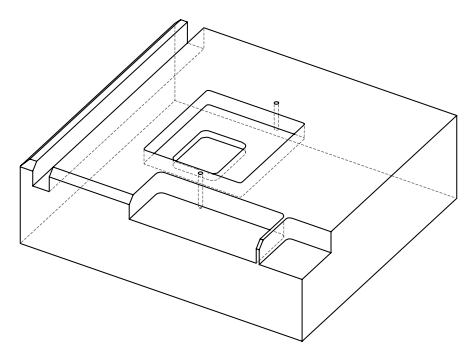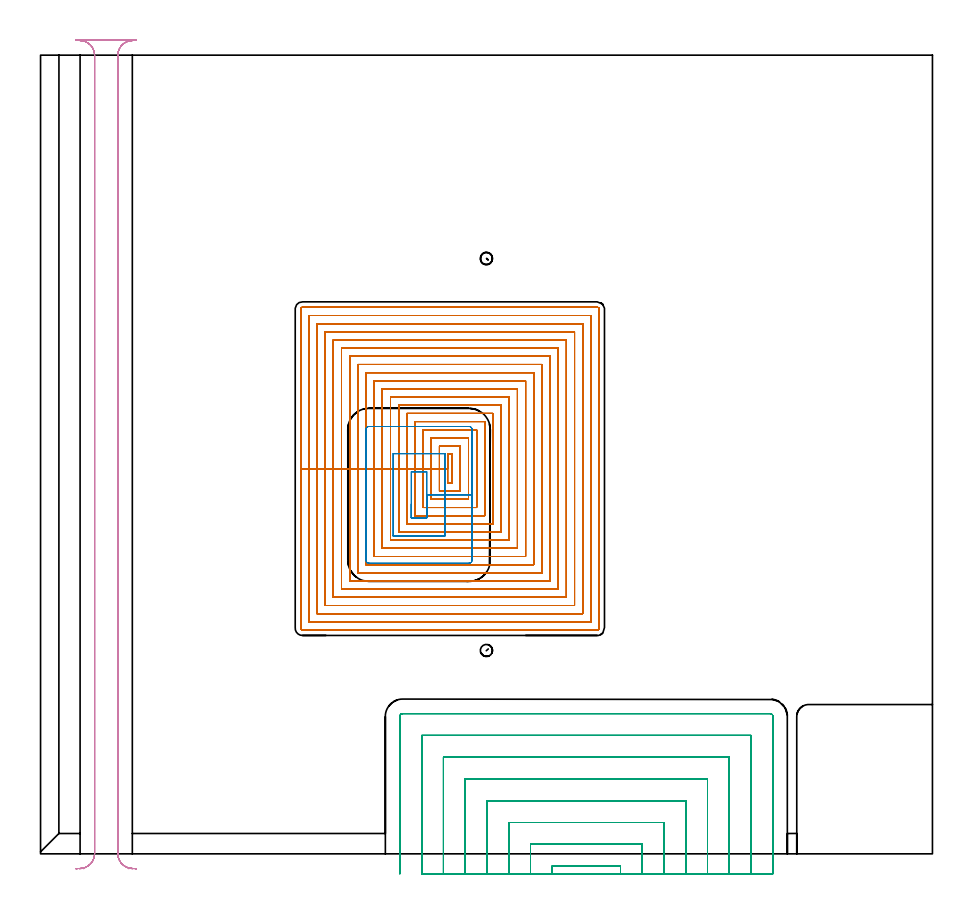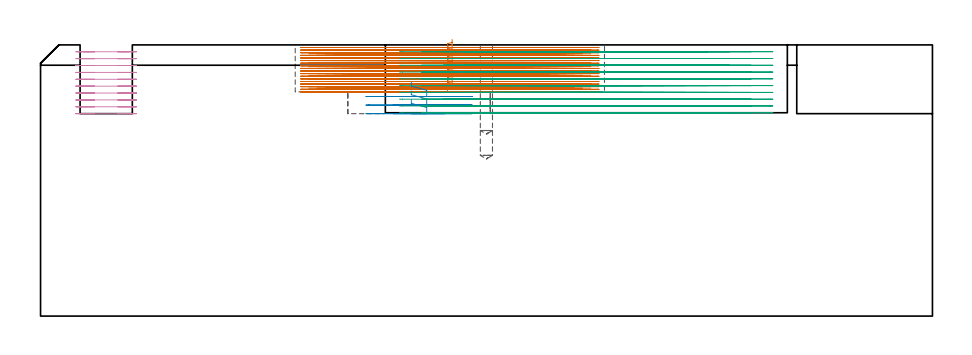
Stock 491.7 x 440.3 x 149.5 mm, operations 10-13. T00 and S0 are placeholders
(PLAN: 13 operations, 6 tool changes, 389 min)
(1 SPOT_DRILL | STEP1POCKET | NXT0321_9005460120000 | 0.03 min | 2 mm3)
(2 SPOT_DRILL_1 | STEP1POCKET_1 | NXT0321_9005460120000 | 0.03 min | 0 mm3)
(3 DRILL_BLIND_HOLE_INTO_CENTER | STEP1POCKET | UGT0301_462 | 0.26 min | 2140 mm3)
(4 DRILL_BLIND_HOLE_INTO_CENTER_1 | STEP1POCKET_1 | UGT0301_462 | 0.21 min | 1664 mm3)
(5 AREA_MILL | FG_CHAMFER_SURFACE | UGT0205_001 | 4.74 min | 9537 mm3)
(6 AREA_MILL_1 | FG_CHAMFER_SURFACE_1 | UGT0205_001 | 0.83 min | 1763 mm3)
(7 AREA_MILL_2 | FG_CHAMFER_SURFACE_2 | UGT0205_001 | 14.12 min | 22059 mm3)
(8 AREA_MILL_3 | FG_CHAMFER_SURFACE_3 | UGT0205_001 | 0.41 min | 1114 mm3)
(9 MILL_CORNER_NOTCH_RECTANGULAR | CORNER_NOTCH_RECTANGULAR | NXT0201_011 | Follow Part, ap 3, ae 75% | 24.12 min | 232576 mm3)
(10 MILL_RECTANGULAR_POCKET | POCKET_RECTANGULAR_STRAIGHT | NXT0201_008 | Follow Part, ap 1.5, ae 75% | 251.06 min | 811777 mm3)
(11 MILL_RECTANGULAR_POCKET_1 | POCKET_RECTANGULAR_STRAIGHT_1 | UGT0201_094 | Follow Part, ap 5, ae 75% | 3.41 min | 88454 mm3)
(12 MILL_SLOT | SLOT_PARTIAL_RECTANGULAR | NXT0201_012 | Follow Part, ap 4, ae 75% | 69.37 min | 704781 mm3)
(13 MILL_RECTANGULAR_SLOT | SLOT_RECTANGULAR | NXT0201_012 | Follow Part, ap 4, ae 75% | 20.39 min | 479870 mm3)
(TOOL NXT0321_9005460120000 | NC Spot Drill, 142deg, 12mm, Carbide, Uncoated | D12 PA142 FL30 Z2)
(TOOL UGT0301_462 | Carbide Drill 6.7 mm | D6.7 PA118 FL63 Z2)
(TOOL UGT0205_001 | Chamfer Mill 20 x 3 x 45 deg. | D20 FL50 Z2)
(TOOL NXT0201_011 | ENDMILL 12mm [2P460-1200-NA 1630] | D12 FL38 Z6)
(TOOL NXT0201_008 | ENDMILL 6mm [2P460-0600-NA 1630] | D6 FL26 Z6)
(TOOL UGT0201_094 | End mill 20 mm | D20 FL38 Z4)
(TOOL NXT0201_012 | ENDMILL 16mm [2P460-1600-NA 1630] | D16 FL38 Z6)
(OP 10 MILL_RECTANGULAR_POCKET)
G17 G21 G94 G90
T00 M6
G54
G17 G0 G90 X226.9 Y214.184 S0 M3
G43 Z159.5 H1
Z152.5
G94 G1 Y220.3 Z150.861 F250.
X224.4 Z150.191
Y212.35 Z148.061
Y204.4 F500.
X226.9
Y220.3
X224.4
Y212.35
X219.9
Y199.9
X231.4
Y224.8
X219.9
Y212.35
X215.4
Y195.4
X235.9
Y229.3
X215.4
Y212.35
X210.9
Y190.9
X240.4
Y233.8
X210.9
Y212.35
X206.4
Y186.4
X244.9
Y238.3
X206.4
Y212.35
X201.9
Y181.9
X249.4
Y242.8
X201.9
Y212.35
X197.4
Y177.4
X253.9
Y247.3
X197.4
Y212.35
X192.9
Y172.9
X258.4
Y251.8
X192.9
Y212.35
X188.4
Y168.4
X262.9
Y256.3
X188.4
Y212.35
X183.9
Y163.9
X267.4
Y260.8
X183.9
Y212.35
X179.4
Y159.4
X271.9
Y265.3
X179.4
Y212.35
X174.9
Y154.9
X276.4
Y269.8
X174.9
Y212.35
X170.4
Y150.4
X280.9
Y274.3
X170.4
Y212.35
X165.9
Y145.9
X285.4
Y278.8
X165.9
Y212.35
X161.4
Y141.4
X289.9
Y283.3
X161.4
Y212.35
X156.9
Y136.9
X294.4
Y287.8
X156.9
Y212.35
X152.4
Y132.4
X298.9
Y292.3
X152.4
Y212.35
X147.9
Y127.9
X303.4
Y296.8
X147.9
Y212.35
X143.4
Y124.3
G3 X144.3 Y123.4 R0.9
G1 X307.
G3 X307.9 Y124.3 R0.9
G1 Y300.4
G3 X307. Y301.3 R0.9
G1 X144.3
G3 X143.4 Y300.4 R0.9
G1 Y212.35
Y211.35
G0 X226.9 Y214.184 Z151.061
G1 Y220.3 Z149.422 F250.
X224.4 Z148.752
Y212.35 Z146.622
Y204.4 F500.
X226.9
Y220.3
X224.4
Y212.35
X219.9
Y199.9
X231.4
Y224.8
X219.9
Y212.35
X215.4
Y195.4
X235.9
Y229.3
X215.4
Y212.35
X210.9
Y190.9
X240.4
Y233.8
X210.9
Y212.35
X206.4
Y186.4
X244.9
Y238.3
X206.4
Y212.35
X201.9
Y181.9
X249.4
Y242.8
X201.9
Y212.35
X197.4
Y177.4
X253.9
Y247.3
X197.4
Y212.35
X192.9
Y172.9
X258.4
Y251.8
X192.9
Y212.35
X188.4
Y168.4
X262.9
Y256.3
X188.4
Y212.35
X183.9
Y163.9
X267.4
Y260.8
X183.9
Y212.35
X179.4
Y159.4
X271.9
Y265.3
X179.4
Y212.35
X174.9
Y154.9
X276.4
Y269.8
X174.9
Y212.35
X170.4
Y150.4
X280.9
Y274.3
X170.4
Y212.35
X165.9
Y145.9
X285.4
Y278.8
X165.9
Y212.35
X161.4
Y141.4
X289.9
Y283.3
X161.4
Y212.35
X156.9
Y136.9
X294.4
Y287.8
X156.9
Y212.35
X152.4
Y132.4
X298.9
Y292.3
X152.4
Y212.35
X147.9
Y127.9
X303.4
Y296.8
X147.9
Y212.35
X143.4
Y124.3
G3 X144.3 Y123.4 R0.9
G1 X307.
G3 X307.9 Y124.3 R0.9
G1 Y300.4
G3 X307. Y301.3 R0.9
G1 X144.3
G3 X143.4 Y300.4 R0.9
G1 Y212.35
Y211.35
G0 X226.9 Y214.184 Z149.622
G1 Y220.3 Z147.983 F250.
X224.4 Z147.313
Y212.35 Z145.183
Y204.4 F500.
X226.9
Y220.3
X224.4
Y212.35
X219.9
Y199.9
X231.4
Y224.8
X219.9
Y212.35
X215.4
Y195.4
X235.9
Y229.3
X215.4
Y212.35
X210.9
Y190.9
X240.4
Y233.8
X210.9
Y212.35
X206.4
Y186.4
X244.9
Y238.3
X206.4
Y212.35
X201.9
Y181.9
X249.4
Y242.8
X201.9
Y212.35
X197.4
Y177.4
X253.9
Y247.3
X197.4
Y212.35
X192.9
Y172.9
X258.4
Y251.8
X192.9
Y212.35
X188.4
Y168.4
X262.9
Y256.3
X188.4
Y212.35
X183.9
Y163.9
X267.4
Y260.8
X183.9
Y212.35
X179.4
Y159.4
X271.9
Y265.3
X179.4
Y212.35
X174.9
Y154.9
X276.4
Y269.8
X174.9
Y212.35
X170.4
Y150.4
X280.9
Y274.3
X170.4
Y212.35
X165.9
Y145.9
X285.4
Y278.8
X165.9
Y212.35
X161.4
Y141.4
X289.9
Y283.3
X161.4
Y212.35
X156.9
Y136.9
X294.4
Y287.8
X156.9
Y212.35
X152.4
Y132.4
X298.9
Y292.3
X152.4
Y212.35
X147.9
Y127.9
X303.4
Y296.8
X147.9
Y212.35
X143.4
Y124.3
G3 X144.3 Y123.4 R0.9
G1 X307.
G3 X307.9 Y124.3 R0.9
G1 Y300.4
G3 X307. Y301.3 R0.9
G1 X144.3
G3 X143.4 Y300.4 R0.9
G1 Y212.35
Y211.35
G0 X226.9 Y214.184 Z148.183
G1 Y220.3 Z146.544 F250.
X224.4 Z145.875
Y212.35 Z143.744
Y204.4 F500.
X226.9
Y220.3
X224.4
Y212.35
X219.9
Y199.9
X231.4
Y224.8
X219.9
Y212.35
X215.4
Y195.4
X235.9
Y229.3
X215.4
Y212.35
X210.9
Y190.9
X240.4
Y233.8
X210.9
Y212.35
X206.4
Y186.4
X244.9
Y238.3
X206.4
Y212.35
X201.9
Y181.9
X249.4
Y242.8
X201.9
Y212.35
X197.4
Y177.4
X253.9
Y247.3
X197.4
Y212.35
X192.9
Y172.9
X258.4
Y251.8
X192.9
Y212.35
X188.4
Y168.4
X262.9
Y256.3
X188.4
Y212.35
X183.9
Y163.9
X267.4
Y260.8
X183.9
Y212.35
X179.4
Y159.4
X271.9
Y265.3
X179.4
Y212.35
X174.9
Y154.9
X276.4
Y269.8
X174.9
Y212.35
X170.4
Y150.4
X280.9
Y274.3
X170.4
Y212.35
X165.9
Y145.9
X285.4
Y278.8
X165.9
Y212.35
X161.4
Y141.4
X289.9
Y283.3
X161.4
Y212.35
X156.9
Y136.9
X294.4
Y287.8
X156.9
Y212.35
X152.4
Y132.4
X298.9
Y292.3
X152.4
Y212.35
X147.9
Y127.9
X303.4
Y296.8
X147.9
Y212.35
X143.4
Y124.3
G3 X144.3 Y123.4 R0.9
G1 X307.
G3 X307.9 Y124.3 R0.9
G1 Y300.4
G3 X307. Y301.3 R0.9
G1 X144.3
G3 X143.4 Y300.4 R0.9
G1 Y212.35
Y211.35
G0 X226.9 Y214.184 Z146.744
G1 Y220.3 Z145.106 F250.
X224.4 Z144.436
Y212.35 Z142.305
Y204.4 F500.
X226.9
Y220.3
X224.4
Y212.35
X219.9
Y199.9
X231.4
Y224.8
X219.9
Y212.35
X215.4
Y195.4
X235.9
Y229.3
X215.4
Y212.35
X210.9
Y190.9
X240.4
Y233.8
X210.9
Y212.35
X206.4
Y186.4
X244.9
Y238.3
X206.4
Y212.35
X201.9
Y181.9
X249.4
Y242.8
X201.9
Y212.35
X197.4
Y177.4
X253.9
Y247.3
X197.4
Y212.35
X192.9
Y172.9
X258.4
Y251.8
X192.9
Y212.35
X188.4
Y168.4
X262.9
Y256.3
X188.4
Y212.35
X183.9
Y163.9
X267.4
Y260.8
X183.9
Y212.35
X179.4
Y159.4
X271.9
Y265.3
X179.4
Y212.35
X174.9
Y154.9
X276.4
Y269.8
X174.9
Y212.35
X170.4
Y150.4
X280.9
Y274.3
X170.4
Y212.35
X165.9
Y145.9
X285.4
Y278.8
X165.9
Y212.35
X161.4
Y141.4
X289.9
Y283.3
X161.4
Y212.35
X156.9
Y136.9
X294.4
Y287.8
X156.9
Y212.35
X152.4
Y132.4
X298.9
Y292.3
X152.4
Y212.35
X147.9
Y127.9
X303.4
Y296.8
X147.9
Y212.35
X143.4
Y124.3
G3 X144.3 Y123.4 R0.9
G1 X307.
G3 X307.9 Y124.3 R0.9
G1 Y300.4
G3 X307. Y301.3 R0.9
G1 X144.3
G3 X143.4 Y300.4 R0.9
G1 Y212.35
Y211.35
G0 X226.9 Y214.184 Z145.305
G1 Y220.3 Z143.667 F250.
X224.4 Z142.997
Y212.35 Z140.867
Y204.4 F500.
X226.9
Y220.3
X224.4
Y212.35
X219.9
Y199.9
X231.4
Y224.8
X219.9
Y212.35
X215.4
Y195.4
X235.9
Y229.3
X215.4
Y212.35
X210.9
Y190.9
X240.4
Y233.8
X210.9
Y212.35
X206.4
Y186.4
X244.9
Y238.3
X206.4
Y212.35
X201.9
Y181.9
X249.4
Y242.8
X201.9
Y212.35
X197.4
Y177.4
X253.9
Y247.3
X197.4
Y212.35
X192.9
Y172.9
X258.4
Y251.8
X192.9
Y212.35
X188.4
Y168.4
X262.9
Y256.3
X188.4
Y212.35
X183.9
Y163.9
X267.4
Y260.8
X183.9
Y212.35
X179.4
Y159.4
X271.9
Y265.3
X179.4
Y212.35
X174.9
Y154.9
X276.4
Y269.8
X174.9
Y212.35
X170.4
Y150.4
X280.9
Y274.3
X170.4
Y212.35
X165.9
Y145.9
X285.4
Y278.8
X165.9
Y212.35
X161.4
Y141.4
X289.9
Y283.3
X161.4
Y212.35
X156.9
Y136.9
X294.4
Y287.8
X156.9
Y212.35
X152.4
Y132.4
X298.9
Y292.3
X152.4
Y212.35
X147.9
Y127.9
X303.4
Y296.8
X147.9
Y212.35
X143.4
Y124.3
G3 X144.3 Y123.4 R0.9
G1 X307.
G3 X307.9 Y124.3 R0.9
G1 Y300.4
G3 X307. Y301.3 R0.9
G1 X144.3
G3 X143.4 Y300.4 R0.9
G1 Y212.35
Y211.35
G0 X226.9 Y214.184 Z143.867
G1 Y220.3 Z142.228 F250.
X224.4 Z141.558
Y212.35 Z139.428
Y204.4 F500.
X226.9
Y220.3
X224.4
Y212.35
X219.9
Y199.9
X231.4
Y224.8
X219.9
Y212.35
X215.4
Y195.4
X235.9
Y229.3
X215.4
Y212.35
X210.9
Y190.9
X240.4
Y233.8
X210.9
Y212.35
X206.4
Y186.4
X244.9
Y238.3
X206.4
Y212.35
X201.9
Y181.9
X249.4
Y242.8
X201.9
Y212.35
X197.4
Y177.4
X253.9
Y247.3
X197.4
Y212.35
X192.9
Y172.9
X258.4
Y251.8
X192.9
Y212.35
X188.4
Y168.4
X262.9
Y256.3
X188.4
Y212.35
X183.9
Y163.9
X267.4
Y260.8
X183.9
Y212.35
X179.4
Y159.4
X271.9
Y265.3
X179.4
Y212.35
X174.9
Y154.9
X276.4
Y269.8
X174.9
Y212.35
X170.4
Y150.4
X280.9
Y274.3
X170.4
Y212.35
X165.9
Y145.9
X285.4
Y278.8
X165.9
Y212.35
X161.4
Y141.4
X289.9
Y283.3
X161.4
Y212.35
X156.9
Y136.9
X294.4
Y287.8
X156.9
Y212.35
X152.4
Y132.4
X298.9
Y292.3
X152.4
Y212.35
X147.9
Y127.9
X303.4
Y296.8
X147.9
Y212.35
X143.4
Y124.3
G3 X144.3 Y123.4 R0.9
G1 X307.
G3 X307.9 Y124.3 R0.9
G1 Y300.4
G3 X307. Y301.3 R0.9
G1 X144.3
G3 X143.4 Y300.4 R0.9
G1 Y212.35
Y211.35
G0 X226.9 Y214.184 Z142.428
G1 Y220.3 Z140.789 F250.
X224.4 Z140.119
Y212.35 Z137.989
Y204.4 F500.
X226.9
Y220.3
X224.4
Y212.35
X219.9
Y199.9
X231.4
Y224.8
X219.9
Y212.35
X215.4
Y195.4
X235.9
Y229.3
X215.4
Y212.35
X210.9
Y190.9
X240.4
Y233.8
X210.9
Y212.35
X206.4
Y186.4
X244.9
Y238.3
X206.4
Y212.35
X201.9
Y181.9
X249.4
Y242.8
X201.9
Y212.35
X197.4
Y177.4
X253.9
Y247.3
X197.4
Y212.35
X192.9
Y172.9
X258.4
Y251.8
X192.9
Y212.35
X188.4
Y168.4
X262.9
Y256.3
X188.4
Y212.35
X183.9
Y163.9
X267.4
Y260.8
X183.9
Y212.35
X179.4
Y159.4
X271.9
Y265.3
X179.4
Y212.35
X174.9
Y154.9
X276.4
Y269.8
X174.9
Y212.35
X170.4
Y150.4
X280.9
Y274.3
X170.4
Y212.35
X165.9
Y145.9
X285.4
Y278.8
X165.9
Y212.35
X161.4
Y141.4
X289.9
Y283.3
X161.4
Y212.35
X156.9
Y136.9
X294.4
Y287.8
X156.9
Y212.35
X152.4
Y132.4
X298.9
Y292.3
X152.4
Y212.35
X147.9
Y127.9
X303.4
Y296.8
X147.9
Y212.35
X143.4
Y124.3
G3 X144.3 Y123.4 R0.9
G1 X307.
G3 X307.9 Y124.3 R0.9
G1 Y300.4
G3 X307. Y301.3 R0.9
G1 X144.3
G3 X143.4 Y300.4 R0.9
G1 Y212.35
Y211.35
G0 X226.9 Y214.184 Z140.989
G1 Y220.3 Z139.35 F250.
X224.4 Z138.68
Y212.35 Z136.55
Y204.4 F500.
X226.9
Y220.3
X224.4
Y212.35
X219.9
Y199.9
X231.4
Y224.8
X219.9
Y212.35
X215.4
Y195.4
X235.9
Y229.3
X215.4
Y212.35
X210.9
Y190.9
X240.4
Y233.8
X210.9
Y212.35
X206.4
Y186.4
X244.9
Y238.3
X206.4
Y212.35
X201.9
Y181.9
X249.4
Y242.8
X201.9
Y212.35
X197.4
Y177.4
X253.9
Y247.3
X197.4
Y212.35
X192.9
Y172.9
X258.4
Y251.8
X192.9
Y212.35
X188.4
Y168.4
X262.9
Y256.3
X188.4
Y212.35
X183.9
Y163.9
X267.4
Y260.8
X183.9
Y212.35
X179.4
Y159.4
X271.9
Y265.3
X179.4
Y212.35
X174.9
Y154.9
X276.4
Y269.8
X174.9
Y212.35
X170.4
Y150.4
X280.9
Y274.3
X170.4
Y212.35
X165.9
Y145.9
X285.4
Y278.8
X165.9
Y212.35
X161.4
Y141.4
X289.9
Y283.3
X161.4
Y212.35
X156.9
Y136.9
X294.4
Y287.8
X156.9
Y212.35
X152.4
Y132.4
X298.9
Y292.3
X152.4
Y212.35
X147.9
Y127.9
X303.4
Y296.8
X147.9
Y212.35
X143.4
Y124.3
G3 X144.3 Y123.4 R0.9
G1 X307.
G3 X307.9 Y124.3 R0.9
G1 Y300.4
G3 X307. Y301.3 R0.9
G1 X144.3
G3 X143.4 Y300.4 R0.9
G1 Y212.35
Y211.35
G0 X226.9 Y214.184 Z139.55
G1 Y220.3 Z137.911 F250.
X224.4 Z137.241
Y212.35 Z135.111
Y204.4 F500.
X226.9
Y220.3
X224.4
Y212.35
X219.9
Y199.9
X231.4
Y224.8
X219.9
Y212.35
X215.4
Y195.4
X235.9
Y229.3
X215.4
Y212.35
X210.9
Y190.9
X240.4
Y233.8
X210.9
Y212.35
X206.4
Y186.4
X244.9
Y238.3
X206.4
Y212.35
X201.9
Y181.9
X249.4
Y242.8
X201.9
Y212.35
X197.4
Y177.4
X253.9
Y247.3
X197.4
Y212.35
X192.9
Y172.9
X258.4
Y251.8
X192.9
Y212.35
X188.4
Y168.4
X262.9
Y256.3
X188.4
Y212.35
X183.9
Y163.9
X267.4
Y260.8
X183.9
Y212.35
X179.4
Y159.4
X271.9
Y265.3
X179.4
Y212.35
X174.9
Y154.9
X276.4
Y269.8
X174.9
Y212.35
X170.4
Y150.4
X280.9
Y274.3
X170.4
Y212.35
X165.9
Y145.9
X285.4
Y278.8
X165.9
Y212.35
X161.4
Y141.4
X289.9
Y283.3
X161.4
Y212.35
X156.9
Y136.9
X294.4
Y287.8
X156.9
Y212.35
X152.4
Y132.4
X298.9
Y292.3
X152.4
Y212.35
X147.9
Y127.9
X303.4
Y296.8
X147.9
Y212.35
X143.4
Y124.3
G3 X144.3 Y123.4 R0.9
G1 X307.
G3 X307.9 Y124.3 R0.9
G1 Y300.4
G3 X307. Y301.3 R0.9
G1 X144.3
G3 X143.4 Y300.4 R0.9
G1 Y212.35
Y211.35
G0 X226.9 Y214.184 Z138.111
G1 Y220.3 Z136.472 F250.
X224.4 Z135.802
Y212.35 Z133.672
Y204.4 F500.
X226.9
Y220.3
X224.4
Y212.35
X219.9
Y199.9
X231.4
Y224.8
X219.9
Y212.35
X215.4
Y195.4
X235.9
Y229.3
X215.4
Y212.35
X210.9
Y190.9
X240.4
Y233.8
X210.9
Y212.35
X206.4
Y186.4
X244.9
Y238.3
X206.4
Y212.35
X201.9
Y181.9
X249.4
Y242.8
X201.9
Y212.35
X197.4
Y177.4
X253.9
Y247.3
X197.4
Y212.35
X192.9
Y172.9
X258.4
Y251.8
X192.9
Y212.35
X188.4
Y168.4
X262.9
Y256.3
X188.4
Y212.35
X183.9
Y163.9
X267.4
Y260.8
X183.9
Y212.35
X179.4
Y159.4
X271.9
Y265.3
X179.4
Y212.35
X174.9
Y154.9
X276.4
Y269.8
X174.9
Y212.35
X170.4
Y150.4
X280.9
Y274.3
X170.4
Y212.35
X165.9
Y145.9
X285.4
Y278.8
X165.9
Y212.35
X161.4
Y141.4
X289.9
Y283.3
X161.4
Y212.35
X156.9
Y136.9
X294.4
Y287.8
X156.9
Y212.35
X152.4
Y132.4
X298.9
Y292.3
X152.4
Y212.35
X147.9
Y127.9
X303.4
Y296.8
X147.9
Y212.35
X143.4
Y124.3
G3 X144.3 Y123.4 R0.9
G1 X307.
G3 X307.9 Y124.3 R0.9
G1 Y300.4
G3 X307. Y301.3 R0.9
G1 X144.3
G3 X143.4 Y300.4 R0.9
G1 Y212.35
Y211.35
G0 X226.9 Y214.184 Z136.672
G1 Y220.3 Z135.033 F250.
X224.4 Z134.363
Y212.35 Z132.233
Y204.4 F500.
X226.9
Y220.3
X224.4
Y212.35
X219.9
Y199.9
X231.4
Y224.8
X219.9
Y212.35
X215.4
Y195.4
X235.9
Y229.3
X215.4
Y212.35
X210.9
Y190.9
X240.4
Y233.8
X210.9
Y212.35
X206.4
Y186.4
X244.9
Y238.3
X206.4
Y212.35
X201.9
Y181.9
X249.4
Y242.8
X201.9
Y212.35
X197.4
Y177.4
X253.9
Y247.3
X197.4
Y212.35
X192.9
Y172.9
X258.4
Y251.8
X192.9
Y212.35
X188.4
Y168.4
X262.9
Y256.3
X188.4
Y212.35
X183.9
Y163.9
X267.4
Y260.8
X183.9
Y212.35
X179.4
Y159.4
X271.9
Y265.3
X179.4
Y212.35
X174.9
Y154.9
X276.4
Y269.8
X174.9
Y212.35
X170.4
Y150.4
X280.9
Y274.3
X170.4
Y212.35
X165.9
Y145.9
X285.4
Y278.8
X165.9
Y212.35
X161.4
Y141.4
X289.9
Y283.3
X161.4
Y212.35
X156.9
Y136.9
X294.4
Y287.8
X156.9
Y212.35
X152.4
Y132.4
X298.9
Y292.3
X152.4
Y212.35
X147.9
Y127.9
X303.4
Y296.8
X147.9
Y212.35
X143.4
Y124.3
G3 X144.3 Y123.4 R0.9
G1 X307.
G3 X307.9 Y124.3 R0.9
G1 Y300.4
G3 X307. Y301.3 R0.9
G1 X144.3
G3 X143.4 Y300.4 R0.9
G1 Y212.35
Y211.35
G0 X226.9 Y214.184 Z135.233
G1 Y220.3 Z133.594 F250.
X224.4 Z132.925
Y212.35 Z130.794
Y204.4 F500.
X226.9
Y220.3
X224.4
Y212.35
X219.9
Y199.9
X231.4
Y224.8
X219.9
Y212.35
X215.4
Y195.4
X235.9
Y229.3
X215.4
Y212.35
X210.9
Y190.9
X240.4
Y233.8
X210.9
Y212.35
X206.4
Y186.4
X244.9
Y238.3
X206.4
Y212.35
X201.9
Y181.9
X249.4
Y242.8
X201.9
Y212.35
X197.4
Y177.4
X253.9
Y247.3
X197.4
Y212.35
X192.9
Y172.9
X258.4
Y251.8
X192.9
Y212.35
X188.4
Y168.4
X262.9
Y256.3
X188.4
Y212.35
X183.9
Y163.9
X267.4
Y260.8
X183.9
Y212.35
X179.4
Y159.4
X271.9
Y265.3
X179.4
Y212.35
X174.9
Y154.9
X276.4
Y269.8
X174.9
Y212.35
X170.4
Y150.4
X280.9
Y274.3
X170.4
Y212.35
X165.9
Y145.9
X285.4
Y278.8
X165.9
Y212.35
X161.4
Y141.4
X289.9
Y283.3
X161.4
Y212.35
X156.9
Y136.9
X294.4
Y287.8
X156.9
Y212.35
X152.4
Y132.4
X298.9
Y292.3
X152.4
Y212.35
X147.9
Y127.9
X303.4
Y296.8
X147.9
Y212.35
X143.4
Y124.3
G3 X144.3 Y123.4 R0.9
G1 X307.
G3 X307.9 Y124.3 R0.9
G1 Y300.4
G3 X307. Y301.3 R0.9
G1 X144.3
G3 X143.4 Y300.4 R0.9
G1 Y212.35
Y211.35
G0 X226.9 Y214.184 Z133.794
G1 Y220.3 Z132.156 F250.
X224.4 Z131.486
Y212.35 Z129.356
Y204.4 F500.
X226.9
Y220.3
X224.4
Y212.35
X219.9
Y199.9
X231.4
Y224.8
X219.9
Y212.35
X215.4
Y195.4
X235.9
Y229.3
X215.4
Y212.35
X210.9
Y190.9
X240.4
Y233.8
X210.9
Y212.35
X206.4
Y186.4
X244.9
Y238.3
X206.4
Y212.35
X201.9
Y181.9
X249.4
Y242.8
X201.9
Y212.35
X197.4
Y177.4
X253.9
Y247.3
X197.4
Y212.35
X192.9
Y172.9
X258.4
Y251.8
X192.9
Y212.35
X188.4
Y168.4
X262.9
Y256.3
X188.4
Y212.35
X183.9
Y163.9
X267.4
Y260.8
X183.9
Y212.35
X179.4
Y159.4
X271.9
Y265.3
X179.4
Y212.35
X174.9
Y154.9
X276.4
Y269.8
X174.9
Y212.35
X170.4
Y150.4
X280.9
Y274.3
X170.4
Y212.35
X165.9
Y145.9
X285.4
Y278.8
X165.9
Y212.35
X161.4
Y141.4
X289.9
Y283.3
X161.4
Y212.35
X156.9
Y136.9
X294.4
Y287.8
X156.9
Y212.35
X152.4
Y132.4
X298.9
Y292.3
X152.4
Y212.35
X147.9
Y127.9
X303.4
Y296.8
X147.9
Y212.35
X143.4
Y124.3
G3 X144.3 Y123.4 R0.9
G1 X307.
G3 X307.9 Y124.3 R0.9
G1 Y300.4
G3 X307. Y301.3 R0.9
G1 X144.3
G3 X143.4 Y300.4 R0.9
G1 Y212.35
Y211.35
G0 X226.9 Y214.184 Z132.356
G1 Y220.3 Z130.717 F250.
X224.4 Z130.047
Y212.35 Z127.917
Y204.4 F500.
X226.9
Y220.3
X224.4
Y212.35
X219.9
Y199.9
X231.4
Y224.8
X219.9
Y212.35
X215.4
Y195.4
X235.9
Y229.3
X215.4
Y212.35
X210.9
Y190.9
X240.4
Y233.8
X210.9
Y212.35
X206.4
Y186.4
X244.9
Y238.3
X206.4
Y212.35
X201.9
Y181.9
X249.4
Y242.8
X201.9
Y212.35
X197.4
Y177.4
X253.9
Y247.3
X197.4
Y212.35
X192.9
Y172.9
X258.4
Y251.8
X192.9
Y212.35
X188.4
Y168.4
X262.9
Y256.3
X188.4
Y212.35
X183.9
Y163.9
X267.4
Y260.8
X183.9
Y212.35
X179.4
Y159.4
X271.9
Y265.3
X179.4
Y212.35
X174.9
Y154.9
X276.4
Y269.8
X174.9
Y212.35
X170.4
Y150.4
X280.9
Y274.3
X170.4
Y212.35
X165.9
Y145.9
X285.4
Y278.8
X165.9
Y212.35
X161.4
Y141.4
X289.9
Y283.3
X161.4
Y212.35
X156.9
Y136.9
X294.4
Y287.8
X156.9
Y212.35
X152.4
Y132.4
X298.9
Y292.3
X152.4
Y212.35
X147.9
Y127.9
X303.4
Y296.8
X147.9
Y212.35
X143.4
Y124.3
G3 X144.3 Y123.4 R0.9
G1 X307.
G3 X307.9 Y124.3 R0.9
G1 Y300.4
G3 X307. Y301.3 R0.9
G1 X144.3
G3 X143.4 Y300.4 R0.9
G1 Y212.35
Y211.35
G0 X226.9 Y214.184 Z130.917
G1 Y220.3 Z129.278 F250.
X224.4 Z128.608
Y212.35 Z126.478
Y204.4 F500.
X226.9
Y220.3
X224.4
Y212.35
X219.9
Y199.9
X231.4
Y224.8
X219.9
Y212.35
X215.4
Y195.4
X235.9
Y229.3
X215.4
Y212.35
X210.9
Y190.9
X240.4
Y233.8
X210.9
Y212.35
X206.4
Y186.4
X244.9
Y238.3
X206.4
Y212.35
X201.9
Y181.9
X249.4
Y242.8
X201.9
Y212.35
X197.4
Y177.4
X253.9
Y247.3
X197.4
Y212.35
X192.9
Y172.9
X258.4
Y251.8
X192.9
Y212.35
X188.4
Y168.4
X262.9
Y256.3
X188.4
Y212.35
X183.9
Y163.9
X267.4
Y260.8
X183.9
Y212.35
X179.4
Y159.4
X271.9
Y265.3
X179.4
Y212.35
X174.9
Y154.9
X276.4
Y269.8
X174.9
Y212.35
X170.4
Y150.4
X280.9
Y274.3
X170.4
Y212.35
X165.9
Y145.9
X285.4
Y278.8
X165.9
Y212.35
X161.4
Y141.4
X289.9
Y283.3
X161.4
Y212.35
X156.9
Y136.9
X294.4
Y287.8
X156.9
Y212.35
X152.4
Y132.4
X298.9
Y292.3
X152.4
Y212.35
X147.9
Y127.9
X303.4
Y296.8
X147.9
Y212.35
X143.4
Y124.3
G3 X144.3 Y123.4 R0.9
G1 X307.
G3 X307.9 Y124.3 R0.9
G1 Y300.4
G3 X307. Y301.3 R0.9
G1 X144.3
G3 X143.4 Y300.4 R0.9
G1 Y212.35
Y211.35
G0 X226.9 Y214.184 Z129.478
G1 Y220.3 Z127.839 F250.
X224.4 Z127.169
Y212.35 Z125.039
Y204.4 F500.
X226.9
Y220.3
X224.4
Y212.35
X219.9
Y199.9
X231.4
Y224.8
X219.9
Y212.35
X215.4
Y195.4
X235.9
Y229.3
X215.4
Y212.35
X210.9
Y190.9
X240.4
Y233.8
X210.9
Y212.35
X206.4
Y186.4
X244.9
Y238.3
X206.4
Y212.35
X201.9
Y181.9
X249.4
Y242.8
X201.9
Y212.35
X197.4
Y177.4
X253.9
Y247.3
X197.4
Y212.35
X192.9
Y172.9
X258.4
Y251.8
X192.9
Y212.35
X188.4
Y168.4
X262.9
Y256.3
X188.4
Y212.35
X183.9
Y163.9
X267.4
Y260.8
X183.9
Y212.35
X179.4
Y159.4
X271.9
Y265.3
X179.4
Y212.35
X174.9
Y154.9
X276.4
Y269.8
X174.9
Y212.35
X170.4
Y150.4
X280.9
Y274.3
X170.4
Y212.35
X165.9
Y145.9
X285.4
Y278.8
X165.9
Y212.35
X161.4
Y141.4
X289.9
Y283.3
X161.4
Y212.35
X156.9
Y136.9
X294.4
Y287.8
X156.9
Y212.35
X152.4
Y132.4
X298.9
Y292.3
X152.4
Y212.35
X147.9
Y127.9
X303.4
Y296.8
X147.9
Y212.35
X143.4
Y124.3
G3 X144.3 Y123.4 R0.9
G1 X307.
G3 X307.9 Y124.3 R0.9
G1 Y300.4
G3 X307. Y301.3 R0.9
G1 X144.3
G3 X143.4 Y300.4 R0.9
G1 Y212.35
Y211.35
G0 X226.9 Y214.184 Z128.039
G1 Y220.3 Z126.4 F250.
X224.4 Z125.73
Y212.35 Z123.6
Y204.4 F500.
X226.9
Y220.3
X224.4
Y212.35
X219.9
Y199.9
X231.4
Y224.8
X219.9
Y212.35
X215.4
Y195.4
X235.9
Y229.3
X215.4
Y212.35
X210.9
Y190.9
X240.4
Y233.8
X210.9
Y212.35
X206.4
Y186.4
X244.9
Y238.3
X206.4
Y212.35
X201.9
Y181.9
X249.4
Y242.8
X201.9
Y212.35
X197.4
Y177.4
X253.9
Y247.3
X197.4
Y212.35
X192.9
Y172.9
X258.4
Y251.8
X192.9
Y212.35
X188.4
Y168.4
X262.9
Y256.3
X188.4
Y212.35
X183.9
Y163.9
X267.4
Y260.8
X183.9
Y212.35
X179.4
Y159.4
X271.9
Y265.3
X179.4
Y212.35
X174.9
Y154.9
X276.4
Y269.8
X174.9
Y212.35
X170.4
Y150.4
X280.9
Y274.3
X170.4
Y212.35
X165.9
Y145.9
X285.4
Y278.8
X165.9
Y212.35
X161.4
Y141.4
X289.9
Y283.3
X161.4
Y212.35
X156.9
Y136.9
X294.4
Y287.8
X156.9
Y212.35
X152.4
Y132.4
X298.9
Y292.3
X152.4
Y212.35
X147.9
Y127.9
X303.4
Y296.8
X147.9
Y212.35
X143.4
Y124.3
G3 X144.3 Y123.4 R0.9
G1 X307.
G3 X307.9 Y124.3 R0.9
G1 Y300.4
G3 X307. Y301.3 R0.9
G1 X144.3
G3 X143.4 Y300.4 R0.9
G1 Y212.35
Y211.35
G0 Z159.5
M5
M2
(OP 11 MILL_RECTANGULAR_POCKET_1)
G17 G21 G94 G90
T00 M6
G54
G17 G0 G90 X204.4 Y192.877 S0 M3
G43 Z159.5 H0
Z128.812
G94 G1 Y185.2 Z126.755 F250.
X212.9 Z124.478
Y197.9 Z121.075
Y210.6 F500.
X204.4
Y185.2
X212.9
Y197.9
X222.9
Y220.6
X194.4
Y175.2
X222.9
Y197.9
X237.9
Y233.9
G3 X236.2 Y235.6 R1.7
G1 X181.1
G3 X179.4 Y233.9 R1.7
G1 Y161.9
G3 X181.1 Y160.2 R1.7
G1 X236.2
G3 X237.9 Y161.9 R1.7
G1 Y197.9
Y198.9
G0 X204.4 Y192.877 Z124.075
G1 Y185.2 Z122.018 F250.
X212.9 Z119.74
Y197.9 Z116.337
Y210.6 F500.
X204.4
Y185.2
X212.9
Y197.9
X222.9
Y220.6
X194.4
Y175.2
X222.9
Y197.9
X237.9
Y233.9
G3 X236.2 Y235.6 R1.7
G1 X181.1
G3 X179.4 Y233.9 R1.7
G1 Y161.9
G3 X181.1 Y160.2 R1.7
G1 X236.2
G3 X237.9 Y161.9 R1.7
G1 Y197.9
Y198.9
G0 X204.4 Y192.877 Z119.337
G1 Y185.2 Z117.281 F250.
X212.9 Z115.003
Y197.9 Z111.6
Y210.6 F500.
X204.4
Y185.2
X212.9
Y197.9
X222.9
Y220.6
X194.4
Y175.2
X222.9
Y197.9
X237.9
Y233.9
G3 X236.2 Y235.6 R1.7
G1 X181.1
G3 X179.4 Y233.9 R1.7
G1 Y161.9
G3 X181.1 Y160.2 R1.7
G1 X236.2
G3 X237.9 Y161.9 R1.7
G1 Y197.9
Y198.9
G0 Z159.5
M5
M2
(OP 12 MILL_SLOT)
G17 G21 G94 G90
T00 M6
G54
G17 G0 G90 X319.702 Y-11. S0 M3
G43 Z159.5 H1
Z145.76
G94 G1 X319.7 Y-8. F250.
Y-7.953 F500.
Y-6.7
X282.1
Y-7.953
Y-8.
X282.098 Y-11. F250.
X331.702
X331.7 Y-8.
Y-7.953 F500.
Y5.3
X270.1
Y-7.953
Y-8.
X270.098 Y-11. F250.
X343.702
X343.7 Y-8.
Y-7.953 F500.
Y17.3
X258.1
Y-7.953
Y-8.
X258.098 Y-11. F250.
X355.703
X355.7 Y-8.
Y-7.953 F500.
Y29.3
X246.1
Y-7.953
Y-8.
X246.097 Y-11. F250.
X367.704
X367.7 Y-8.
Y-7.953 F500.
Y41.3
X234.1
Y-7.953
Y-8.
X234.096 Y-11. F250.
X379.706
X379.7 Y-8.
Y-7.953 F500.
Y53.3
X222.1
Y-7.953
Y-8.
X222.094 Y-11. F250.
X391.712
X391.7 Y-8.
Y-7.953 F500.
Y65.3
X210.1
Y-7.953
Y-8.
X210.088 Y-11. F250.
X403.7 Y-10.953
Y-7.953
Y75.8 F500.
G3 X402.2 Y77.3 R1.5
G1 X199.6
G3 X198.1 Y75.8 R1.5
G1 Y-7.953
Y-10.953 F250.
G0 X319.7 Y-11. Z142.02
G1 Y-8.
Y-6.7 F500.
X282.1
Y-8.
Y-11. F250.
X331.7
Y-8.
Y5.3 F500.
X270.1
Y-8.
Y-11. F250.
X343.7
Y-8.
Y17.3 F500.
X258.1
Y-8.
Y-11. F250.
X355.7
Y-8.
Y29.3 F500.
X246.1
Y-8.
Y-11. F250.
X367.7
Y-8.
Y41.3 F500.
X234.1
Y-8.
Y-11. F250.
X379.7
Y-8.
Y53.3 F500.
X222.1
Y-8.
Y-11. F250.
X391.7
Y-8.
Y65.3 F500.
X210.1
Y-8.
Y-11. F250.
X403.7
Y-8.
Y75.8 F500.
G3 X402.2 Y77.3 R1.5
G1 X199.6
G3 X198.1 Y75.8 R1.5
G1 Y-8.
Y-11. F250.
G0 X319.7 Z138.28
G1 Y-8.
Y-6.7 F500.
X282.1
Y-8.
Y-11. F250.
X331.7
Y-8.
Y5.3 F500.
X270.1
Y-8.
Y-11. F250.
X343.7
Y-8.
Y17.3 F500.
X258.1
Y-8.
Y-11. F250.
X355.7
Y-8.
Y29.3 F500.
X246.1
Y-8.
Y-11. F250.
X367.7
Y-8.
Y41.3 F500.
X234.1
Y-8.
Y-11. F250.
X379.7
Y-8.
Y53.3 F500.
X222.1
Y-8.
Y-11. F250.
X391.7
Y-8.
Y65.3 F500.
X210.1
Y-8.
Y-11. F250.
X403.7
Y-8.
Y75.8 F500.
G3 X402.2 Y77.3 R1.5
G1 X199.6
G3 X198.1 Y75.8 R1.5
G1 Y-8.
Y-11. F250.
G0 X319.7 Z134.54
G1 Y-8.
Y-6.7 F500.
X282.1
Y-8.
Y-11. F250.
X331.7
Y-8.
Y5.3 F500.
X270.1
Y-8.
Y-11. F250.
X343.7
Y-8.
Y17.3 F500.
X258.1
Y-8.
Y-11. F250.
X355.7
Y-8.
Y29.3 F500.
X246.1
Y-8.
Y-11. F250.
X367.7
Y-8.
Y41.3 F500.
X234.1
Y-8.
Y-11. F250.
X379.7
Y-8.
Y53.3 F500.
X222.1
Y-8.
Y-11. F250.
X391.7
Y-8.
Y65.3 F500.
X210.1
Y-8.
Y-11. F250.
X403.7
Y-8.
Y75.8 F500.
G3 X402.2 Y77.3 R1.5
G1 X199.6
G3 X198.1 Y75.8 R1.5
G1 Y-8.
Y-11. F250.
G0 X319.7 Z130.8
G1 Y-8.
Y-6.7 F500.
X282.1
Y-8.
Y-11. F250.
X331.7
Y-8.
Y5.3 F500.
X270.1
Y-8.
Y-11. F250.
X343.7
Y-8.
Y17.3 F500.
X258.1
Y-8.
Y-11. F250.
X355.7
Y-8.
Y29.3 F500.
X246.1
Y-8.
Y-11. F250.
X367.7
Y-8.
Y41.3 F500.
X234.1
Y-8.
Y-11. F250.
X379.7
Y-8.
Y53.3 F500.
X222.1
Y-8.
Y-11. F250.
X391.7
Y-8.
Y65.3 F500.
X210.1
Y-8.
Y-11. F250.
X403.7
Y-8.
Y75.8 F500.
G3 X402.2 Y77.3 R1.5
G1 X199.6
G3 X198.1 Y75.8 R1.5
G1 Y-8.
Y-11. F250.
G0 X319.7 Z127.06
G1 Y-8.
Y-6.7 F500.
X282.1
Y-8.
Y-11. F250.
X331.7
Y-8.
Y5.3 F500.
X270.1
Y-8.
Y-11. F250.
X343.7
Y-8.
Y17.3 F500.
X258.1
Y-8.
Y-11. F250.
X355.7
Y-8.
Y29.3 F500.
X246.1
Y-8.
Y-11. F250.
X367.7
Y-8.
Y41.3 F500.
X234.1
Y-8.
Y-11. F250.
X379.7
Y-8.
Y53.3 F500.
X222.1
Y-8.
Y-11. F250.
X391.7
Y-8.
Y65.3 F500.
X210.1
Y-8.
Y-11. F250.
X403.7
Y-8.
Y75.8 F500.
G3 X402.2 Y77.3 R1.5
G1 X199.6
G3 X198.1 Y75.8 R1.5
G1 Y-8.
Y-11. F250.
G0 X319.7 Z123.32
G1 Y-8.
Y-6.7 F500.
X282.1
Y-8.
Y-11. F250.
X331.7
Y-8.
Y5.3 F500.
X270.1
Y-8.
Y-11. F250.
X343.7
Y-8.
Y17.3 F500.
X258.1
Y-8.
Y-11. F250.
X355.7
Y-8.
Y29.3 F500.
X246.1
Y-8.
Y-11. F250.
X367.7
Y-8.
Y41.3 F500.
X234.1
Y-8.
Y-11. F250.
X379.7
Y-8.
Y53.3 F500.
X222.1
Y-8.
Y-11. F250.
X391.7
Y-8.
Y65.3 F500.
X210.1
Y-8.
Y-11. F250.
X403.7
Y-8.
Y75.8 F500.
G3 X402.2 Y77.3 R1.5
G1 X199.6
G3 X198.1 Y75.8 R1.5
G1 Y-8.
Y-11. F250.
G0 X319.7 Z119.58
G1 Y-8.
Y-6.7 F500.
X282.1
Y-8.
Y-11. F250.
X331.7
Y-8.
Y5.3 F500.
X270.1
Y-8.
Y-11. F250.
X343.7
Y-8.
Y17.3 F500.
X258.1
Y-8.
Y-11. F250.
X355.7
Y-8.
Y29.3 F500.
X246.1
Y-8.
Y-11. F250.
X367.7
Y-8.
Y41.3 F500.
X234.1
Y-8.
Y-11. F250.
X379.7
Y-8.
Y53.3 F500.
X222.1
Y-8.
Y-11. F250.
X391.7
Y-8.
Y65.3 F500.
X210.1
Y-8.
Y-11. F250.
X403.7
Y-8.
Y75.8 F500.
G3 X402.2 Y77.3 R1.5
G1 X199.6
G3 X198.1 Y75.8 R1.5
G1 Y-8.
Y-11. F250.
G0 X319.7 Z115.84
G1 Y-8.
Y-6.7 F500.
X282.1
Y-8.
Y-11. F250.
X331.7
Y-8.
Y5.3 F500.
X270.1
Y-8.
Y-11. F250.
X343.7
Y-8.
Y17.3 F500.
X258.1
Y-8.
Y-11. F250.
X355.7
Y-8.
Y29.3 F500.
X246.1
Y-8.
Y-11. F250.
X367.7
Y-8.
Y41.3 F500.
X234.1
Y-8.
Y-11. F250.
X379.7
Y-8.
Y53.3 F500.
X222.1
Y-8.
Y-11. F250.
X391.7
Y-8.
Y65.3 F500.
X210.1
Y-8.
Y-11. F250.
X403.7
Y-8.
Y75.8 F500.
G3 X402.2 Y77.3 R1.5
G1 X199.6
G3 X198.1 Y75.8 R1.5
G1 Y-8.
Y-11. F250.
G0 X319.7 Z112.1
G1 Y-8.
Y-6.7 F500.
X282.1
Y-8.
Y-11. F250.
X331.7
Y-8.
Y5.3 F500.
X270.1
Y-8.
Y-11. F250.
X343.7
Y-8.
Y17.3 F500.
X258.1
Y-8.
Y-11. F250.
X355.7
Y-8.
Y29.3 F500.
X246.1
Y-8.
Y-11. F250.
X367.7
Y-8.
Y41.3 F500.
X234.1
Y-8.
Y-11. F250.
X379.7
Y-8.
Y53.3 F500.
X222.1
Y-8.
Y-11. F250.
X391.7
Y-8.
Y65.3 F500.
X210.1
Y-8.
Y-11. F250.
X403.7
Y-8.
Y75.8 F500.
G3 X402.2 Y77.3 R1.5
G1 X199.6
G3 X198.1 Y75.8 R1.5
G1 Y-8.
Y-11. F250.
G0 Z159.5
M5
M2
(OP 13 MILL_RECTANGULAR_SLOT)
G17 G21 G94 G90
T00 M6
G54
G17 G0 G90 X48.698 Y-8.33 S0 M3
G43 Z159.5 H1
Z145.71
G94 G1 X46.194 Y-6.677 F250.
G2 X42.6 Y0. R8. F500.
G1 Y440.3
G2 X49.908 Y448.27 R8.
G1 X52.896 Y448.53 F250.
X19.504
X22.492 Y448.27
G2 X29.8 Y440.3 R8. F500.
G1 Y0.
G2 X26.206 Y-6.677 R8.
G1 X23.702 Y-8.33 F250.
G0 X50.938 Y-8.537 Z141.92
G1 X48.089 Y-7.596
G2 X42.6 Y0. R8. F500.
G1 Y440.3
G2 X49.908 Y448.27 R8.
G1 X52.896 Y448.53 F250.
X19.504
X22.492 Y448.27
G2 X29.8 Y440.3 R8. F500.
G1 Y0.
G2 X24.294 Y-7.601 R8.
G1 X21.444 Y-8.537 F250.
G0 X52.897 Y-8.23 Z138.13
G1 X49.908 Y-7.97
G2 X42.6 Y0. R8. F500.
G1 Y440.3
G2 X49.908 Y448.27 R8.
G1 X52.896 Y448.53 F250.
X19.504
X22.492 Y448.27
G2 X29.8 Y440.3 R8. F500.
G1 Y0.
G2 X22.492 Y-7.97 R8.
G1 X19.503 Y-8.23 F250.
G0 X52.897 Z134.34
G1 X49.908 Y-7.97
G2 X42.6 Y0. R8. F500.
G1 Y440.3
G2 X49.908 Y448.27 R8.
G1 X52.896 Y448.53 F250.
X19.504
X22.492 Y448.27
G2 X29.8 Y440.3 R8. F500.
G1 Y0.
G2 X22.492 Y-7.97 R8.
G1 X19.503 Y-8.23 F250.
G0 X52.897 Z130.55
G1 X49.908 Y-7.97
G2 X42.6 Y0. R8. F500.
G1 Y440.3
G2 X49.908 Y448.27 R8.
G1 X52.896 Y448.53 F250.
X19.504
X22.492 Y448.27
G2 X29.8 Y440.3 R8. F500.
G1 Y0.
G2 X22.492 Y-7.97 R8.
G1 X19.503 Y-8.23 F250.
G0 X52.897 Z126.76
G1 X49.908 Y-7.97
G2 X42.6 Y0. R8. F500.
G1 Y440.3
G2 X49.908 Y448.27 R8.
G1 X52.896 Y448.53 F250.
X19.504
X22.492 Y448.27
G2 X29.8 Y440.3 R8. F500.
G1 Y0.
G2 X22.492 Y-7.97 R8.
G1 X19.503 Y-8.23 F250.
G0 X52.897 Z122.97
G1 X49.908 Y-7.97
G2 X42.6 Y0. R8. F500.
G1 Y440.3
G2 X49.908 Y448.27 R8.
G1 X52.896 Y448.53 F250.
X19.504
X22.492 Y448.27
G2 X29.8 Y440.3 R8. F500.
G1 Y0.
G2 X22.492 Y-7.97 R8.
G1 X19.503 Y-8.23 F250.
G0 X52.897 Z119.18
G1 X49.908 Y-7.97
G2 X42.6 Y0. R8. F500.
G1 Y440.3
G2 X49.908 Y448.27 R8.
G1 X52.896 Y448.53 F250.
X19.504
X22.492 Y448.27
G2 X29.8 Y440.3 R8. F500.
G1 Y0.
G2 X22.492 Y-7.97 R8.
G1 X19.503 Y-8.23 F250.
G0 X52.897 Z115.39
G1 X49.908 Y-7.97
G2 X42.6 Y0. R8. F500.
G1 Y440.3
G2 X49.908 Y448.27 R8.
G1 X52.896 Y448.53 F250.
X19.504
X22.492 Y448.27
G2 X29.8 Y440.3 R8. F500.
G1 Y0.
G2 X22.492 Y-7.97 R8.
G1 X19.503 Y-8.23 F250.
G0 X52.897 Z111.6
G1 X49.908 Y-7.97
G2 X42.6 Y0. R8. F500.
G1 Y440.3
G2 X49.908 Y448.27 R8.
G1 X52.896 Y448.53 F250.
X19.504
X22.492 Y448.27
G2 X29.8 Y440.3 R8. F500.
G1 Y0.
G2 X22.492 Y-7.97 R8.
G1 X19.503 Y-8.23 F250.
G0 Z159.5
M5
M2
